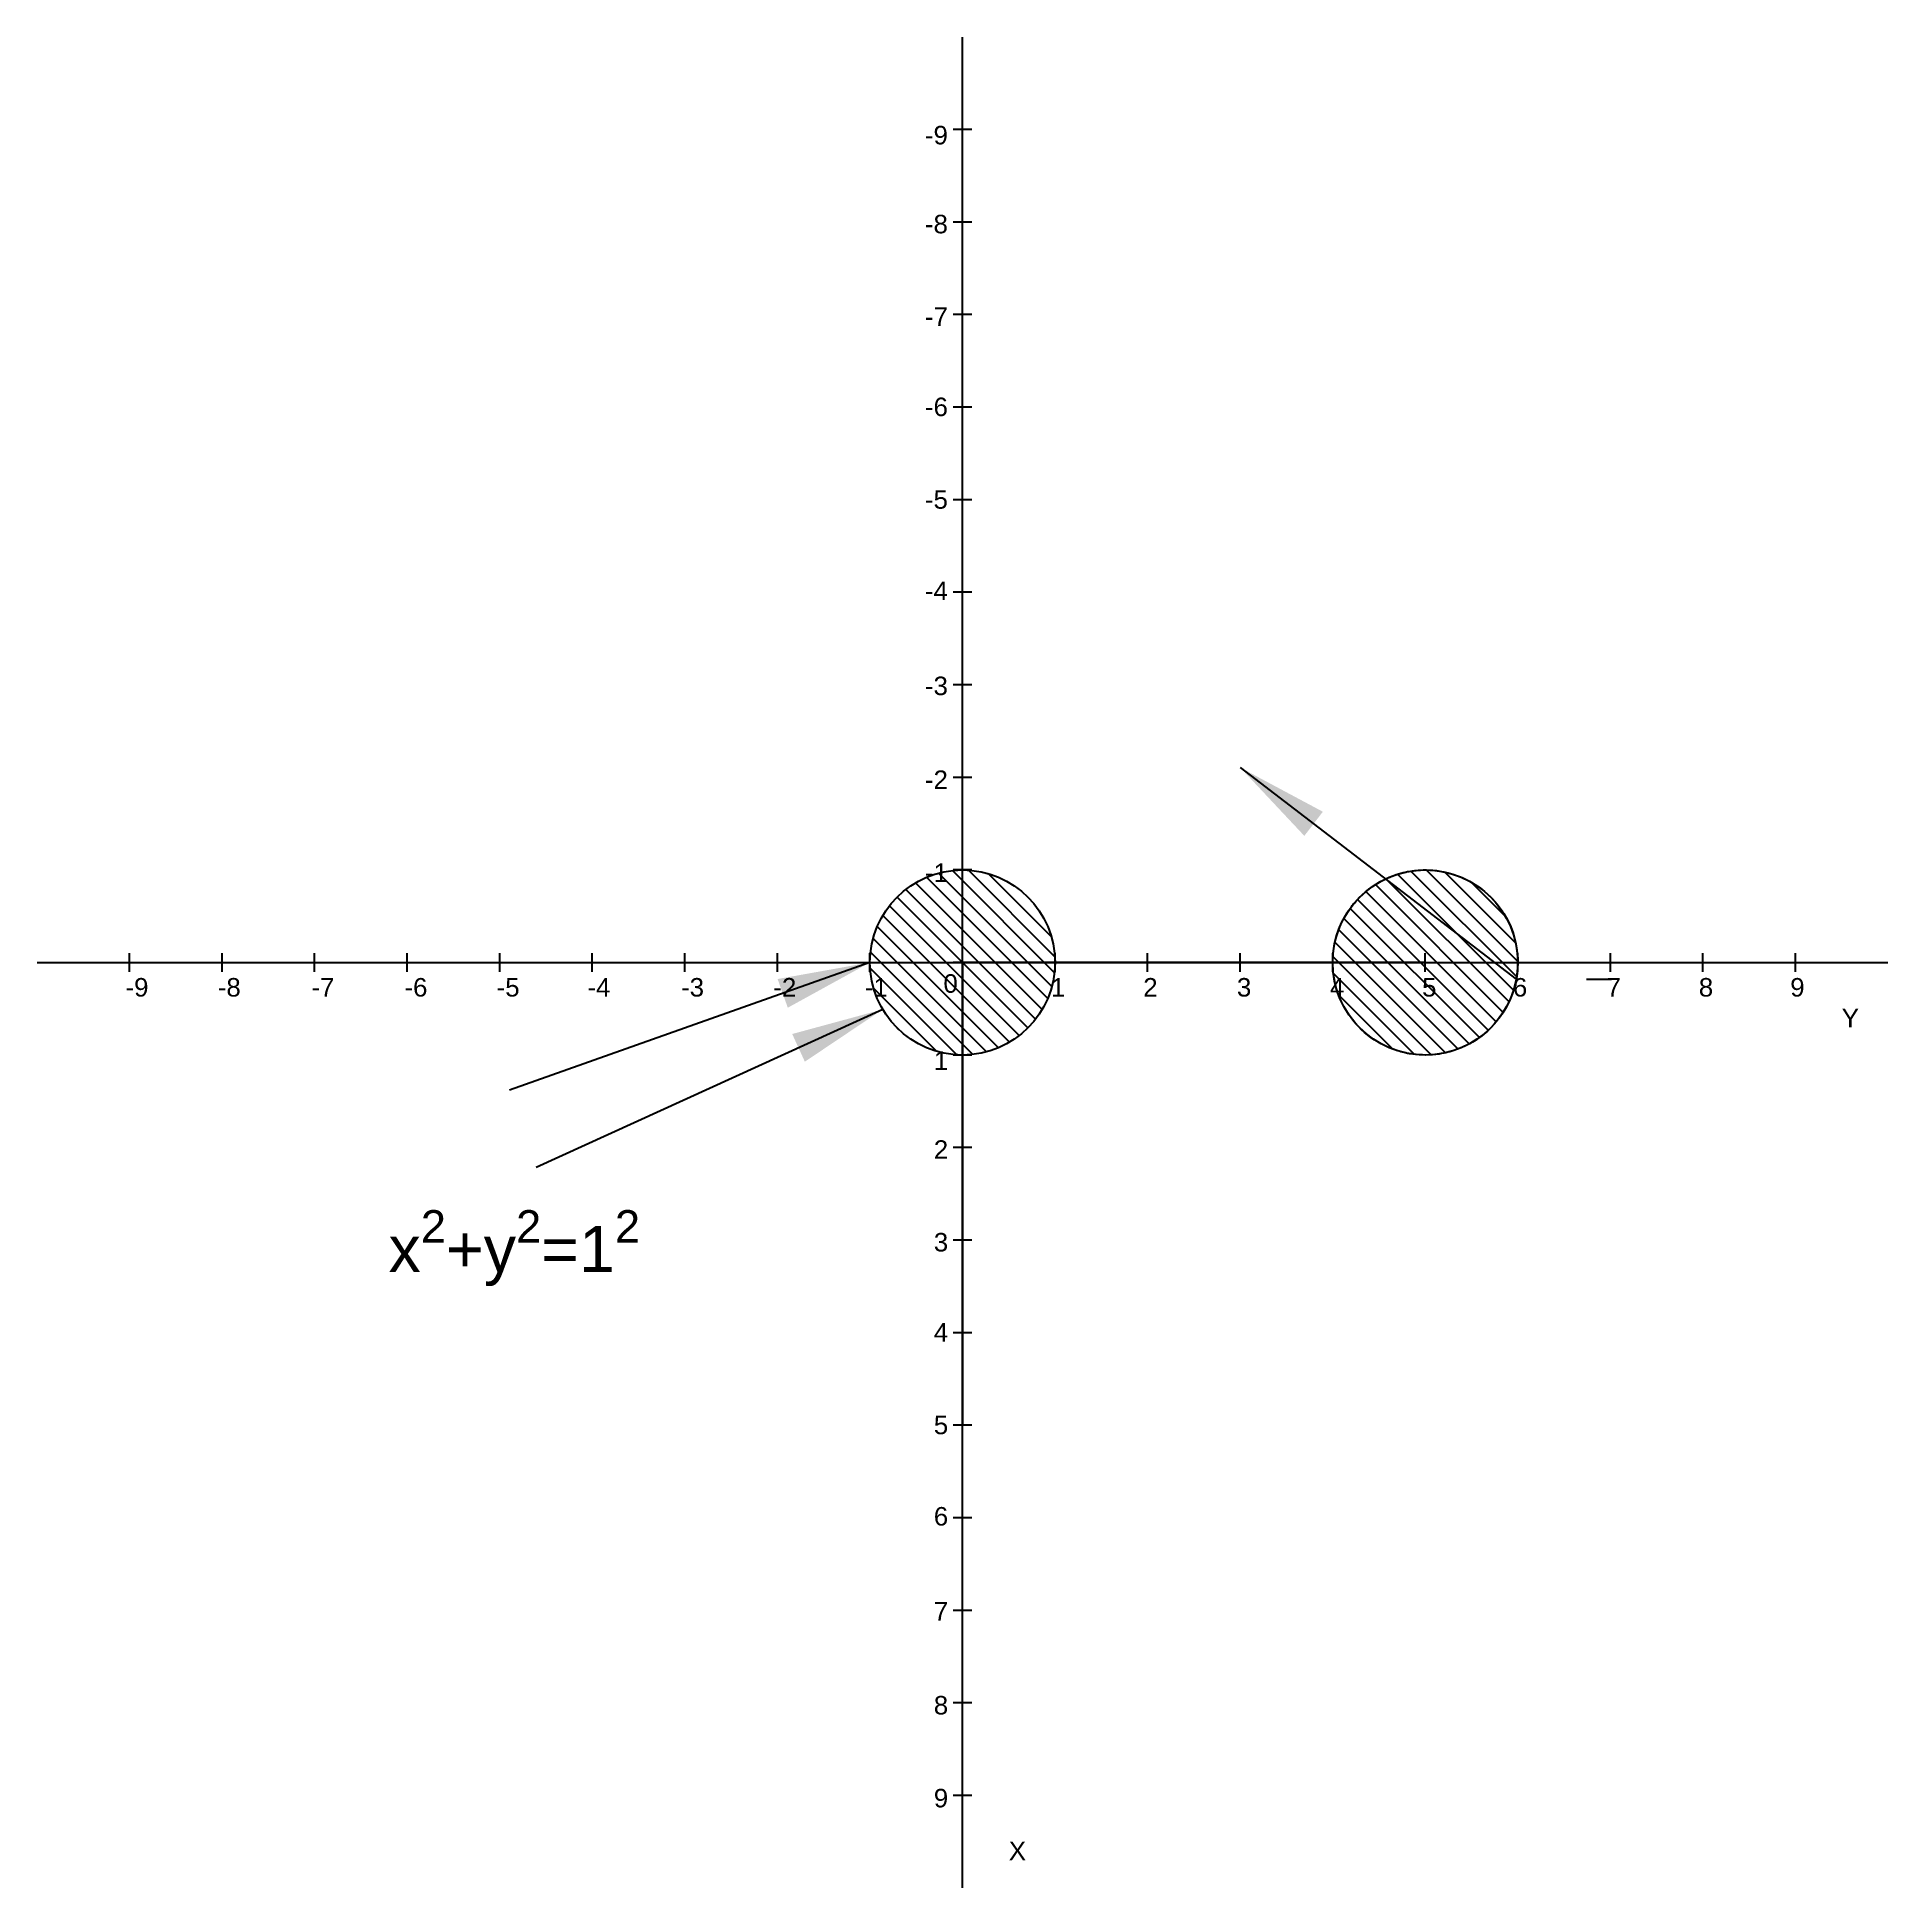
# Model space of a CAD drawing. Header units: inches. Extents: x -10 to 10, y -10 to 10.
import ezdxf

# ---------------------------------------------------------------- set-up
doc = ezdxf.new("R2010")
doc.units = ezdxf.units.IN
doc.header["$LTSCALE"] = 0.5
doc.header["$MEASUREMENT"] = 0
doc.layers.add('VPORTS', color=7, linetype='Continuous')
doc.styles.get("Standard").update_dxf_attribs({"font": 'arial.ttf'})
doc.dimstyles.get("Standard").update_dxf_attribs({"dimtxt": 0.18, "dimasz": 0.18, "dimexe": 0.18, "dimexo": 0.0625, "dimgap": 0.09, "dimtad": 0, "dimtih": 1, "dimtoh": 1, "dimdec": 4, "dimzin": 0, "dimdsep": 46, "dimtxsty": 'Standard', "dimcen": 0.09, "dimadec": 0, "dimazin": 0, "dimtfac": 1, "dimtdec": 4, "dimtofl": 0, "dimtmove": 0, "dimatfit": 3, "dimfxl": 1, "dimtolj": 1, "dimtzin": 0, "dimarcsym": 0})
pattern_1 = [(315, (0, 0), (0.0883883, 0.0883883), [])]

# ---------------------------------------------------------------- blocks, each defined once
blk = doc.blocks.new('*U1')
blk.add_line((1, -0.1), (1, 0.1))
blk = doc.blocks.new('*U2')
at = {"color": 0, "linetype": 'ByBlock', "lineweight": -2, "transparency": 16777216, "extrusion": (0, -1, -2.22045e-16)}
for p in [(0, 0), (1, 0), (2, 0), (3, 0), (4, 0), (5, 0), (6, 0), (7, 0), (8, 0)]:
    blk.add_blockref('*U1', p, dxfattribs=at)
blk = doc.blocks.new('*U3')
blk.add_line((1, -0.1), (1, 0.1))
blk = doc.blocks.new('*U4')
at = {"color": 0, "linetype": 'ByBlock', "lineweight": -2, "transparency": 16777216, "extrusion": (0, -1, -2.22045e-16)}
for p in [(0, 0), (1, 0), (2, 0), (3, 0), (4, 0), (5, 0), (6, 0), (7, 0), (8, 0)]:
    blk.add_blockref('*U3', p, dxfattribs=at)
blk = doc.blocks.new('*U5')
blk.add_line((1, -0.1), (1, 0.1))
blk = doc.blocks.new('*U6')
at = {"color": 0, "linetype": 'ByBlock', "lineweight": -2, "transparency": 16777216, "extrusion": (0, -1, -2.22045e-16)}
for p in [(0, 0), (1, 0), (2, 0), (3, 0), (4, 0), (5, 0), (6, 0), (7, 0), (8, 0)]:
    blk.add_blockref('*U5', p, dxfattribs=at)
blk = doc.blocks.new('*U7')
blk.add_line((1, -0.1), (1, 0.1))
blk = doc.blocks.new('*U8')
at = {"color": 0, "linetype": 'ByBlock', "lineweight": -2, "transparency": 16777216, "extrusion": (0, -1, -2.22045e-16)}
for p in [(-10, 0), (-9, 0), (-8, 0), (-7, 0), (-6, 0), (-5, 0), (-4, 0), (-3, 0), (-2, 0)]:
    blk.add_blockref('*U7', p, dxfattribs=at)
blk = doc.blocks.new('*U9')
blk.add_line((1, -0.1), (1, 0.1))
blk = doc.blocks.new('*U10')
at = {"color": 0, "linetype": 'ByBlock', "lineweight": -2, "transparency": 16777216, "extrusion": (0, -1, -2.22045e-16)}
for p in [(0, 0), (1, 0), (2, 0), (3, 0), (4, 0), (5, 0), (6, 0), (7, 0), (8, 0)]:
    blk.add_blockref('*U9', p, dxfattribs=at)
blk = doc.blocks.new('*U11')
blk.add_line((1, -0.1), (1, 0.1))
blk = doc.blocks.new('*U12')
at = {"color": 0, "linetype": 'ByBlock', "lineweight": -2, "transparency": 16777216, "extrusion": (0, -1, -2.22045e-16)}
for p in [(0, 0), (1, 0), (2, 0), (3, 0), (4, 0), (5, 0), (6, 0), (7, 0), (8, 0)]:
    blk.add_blockref('*U11', p, dxfattribs=at)

msp = doc.modelspace()

# ---------------------------------------------------------------- hatches: boundary and pattern name
h = msp.add_hatch()
h.set_pattern_fill('ANSI31', color=256)
h.set_pattern_definition(pattern_1)
h.paths.add_polyline_path([(-0.465, 0.761), (-0.116, 0.761), (-0.116, 1.173), (-0.465, 1.173)], flags=9)
h.paths.add_polyline_path([(-0.465, 1.765), (-0.116, 1.765), (-0.116, 2.177), (-0.465, 2.177)], flags=9)
h = msp.add_hatch()
h.set_pattern_fill('ANSI31', color=256)
h.set_pattern_definition(pattern_1)
h.paths.add_polyline_path([(-0.465, 0.761), (-0.116, 0.761), (-0.116, 1.173), (-0.465, 1.173)], flags=9)
h.paths.add_polyline_path([(-0.465, 1.765), (-0.116, 1.765), (-0.116, 2.177), (-0.465, 2.177)], flags=9)
h = msp.add_hatch()
h.set_pattern_fill('ANSI31', color=256)
h.set_pattern_definition(pattern_1)
h.paths.add_polyline_path([(-2.103, -0.478), (-1.755, -0.478), (-1.755, -0.066), (-2.103, -0.066)], flags=9)
h.paths.add_polyline_path([(-1.115, -0.478), (-0.766, -0.478), (-0.766, -0.066), (-1.115, -0.066)], flags=9)
h.paths.add_polyline_path([(-0.368, -2.231), (-0.112, -2.231), (-0.112, -1.819), (-0.368, -1.819)], flags=9)
h.paths.add_polyline_path([(-0.39, -1.27), (-0.135, -1.27), (-0.135, -0.858), (-0.39, -0.858)], flags=9)
h.paths.add_polyline_path([(0.428, -1.359), (1.388, -0.455), (1.161, -0.207), (0.201, -1.111)], flags=9)
h.paths.add_polyline_path([(-0.267, -0.437), (-0.012, -0.437), (-0.012, -0.025), (-0.267, -0.025)], flags=9)
h = msp.add_hatch()
h.set_pattern_fill('ANSI31', color=256)
h.set_pattern_definition(pattern_1)
h.paths.add_polyline_path([(-2.103, -0.478), (-1.755, -0.478), (-1.755, -0.066), (-2.103, -0.066)], flags=9)
h.paths.add_polyline_path([(-1.115, -0.478), (-0.766, -0.478), (-0.766, -0.066), (-1.115, -0.066)], flags=9)
h.paths.add_polyline_path([(-0.39, -1.27), (-0.135, -1.27), (-0.135, -0.858), (-0.39, -0.858)], flags=9)
h.paths.add_polyline_path([(-0.267, -0.437), (-0.012, -0.437), (-0.012, -0.025), (-0.267, -0.025)], flags=9)
h.paths.add_polyline_path([(-0.368, -2.231), (-0.112, -2.231), (-0.112, -1.819), (-0.368, -1.819)], flags=9)
h = msp.add_hatch()
h.set_pattern_fill('ANSI31', color=256)
h.set_pattern_definition(pattern_1)
h.paths.add_polyline_path([(0.876, -0.478), (1.131, -0.478), (1.131, -0.066), (0.876, -0.066)], flags=9)
h.paths.add_polyline_path([(0.428, -1.359), (1.388, -0.455), (1.161, -0.207), (0.201, -1.111)], flags=9)
at = {"layer": 'VPORTS'}
h = msp.add_hatch(dxfattribs=at)
h.set_pattern_fill('ANSI31', color=256)
h.set_pattern_definition(pattern_1)
edge = h.paths.add_edge_path()
edge.add_spline(control_points=[(-0.717, 0.697), (-0.752, 0.661), (-0.782, 0.624), (-0.904, 0.457), (-0.959, 0.316), (-1.011, 0.028), (-1.004, -0.131), (-0.922, -0.409), (-0.856, -0.542), (-0.671, -0.751), (-0.579, -0.824), (-0.422, -0.909), (-0.357, -0.937), (-0.236, -0.973), (-0.186, -0.984), (-0.088, -0.997), (-0.042, -1), (0.055, -1), (0.104, -0.996), (0.216, -0.979), (0.276, -0.963), (0.469, -0.896), (0.571, -0.825), (0.74, -0.687), (0.828, -0.578), (0.965, -0.308), (0.999, -0.156), (1.001, 0.139), (0.97, 0.293), (0.837, 0.565), (0.75, 0.676), (0.58, 0.818), (0.5, 0.873), (0.349, 0.939), (0.291, 0.959), (0.181, 0.984), (0.134, 0.992), (0.037, 1), (-0.01, 1.001), (-0.112, 0.995), (-0.163, 0.988), (-0.285, 0.962), (-0.35, 0.939), (-0.521, 0.863), (-0.628, 0.789), (-0.717, 0.697)], knot_values=[-15.331068, -15.331068, -15.331068, -15.331068, -15.008449, -15.008449, -13.860413, -13.860413, -12.586423, -12.586423, -11.532903, -11.532903, -10.773061, -10.773061, -10.377768, -10.377768, -10.146634, -10.146634, -9.962677, -9.962677, -9.766875, -9.766875, -9.48908, -9.48908, -8.730496, -8.730496, -7.395069, -7.395069, -5.878018, -5.878018, -4.36834, -4.36834, -3.056608, -3.056608, -2.304736, -2.304736, -1.934866, -1.934866, -1.695108, -1.695108, -1.477895, -1.477895, -1.226321, -1.226321, -0.833553, -0.833553, 0, 0, 0, 0], degree=3, periodic=0)
h = msp.add_hatch(dxfattribs=at)
h.set_pattern_fill('ANSI31', color=256)
h.set_pattern_definition(pattern_1)
edge = h.paths.add_edge_path()
edge.add_spline(control_points=[(4.283, 0.697), (4.248, 0.661), (4.218, 0.624), (4.096, 0.457), (4.041, 0.316), (3.989, 0.028), (3.996, -0.131), (4.078, -0.409), (4.144, -0.542), (4.329, -0.751), (4.421, -0.824), (4.578, -0.909), (4.643, -0.937), (4.764, -0.973), (4.814, -0.984), (4.912, -0.997), (4.958, -1), (5.055, -1), (5.104, -0.996), (5.216, -0.979), (5.276, -0.963), (5.469, -0.896), (5.571, -0.825), (5.74, -0.687), (5.828, -0.578), (5.965, -0.308), (5.999, -0.156), (6.001, 0.139), (5.97, 0.293), (5.837, 0.565), (5.75, 0.676), (5.58, 0.818), (5.5, 0.873), (5.349, 0.939), (5.291, 0.959), (5.181, 0.984), (5.134, 0.992), (5.037, 1), (4.99, 1.001), (4.888, 0.995), (4.837, 0.988), (4.715, 0.962), (4.65, 0.939), (4.479, 0.863), (4.372, 0.789), (4.283, 0.697)], knot_values=[-15.331068, -15.331068, -15.331068, -15.331068, -15.008449, -15.008449, -13.860413, -13.860413, -12.586423, -12.586423, -11.532903, -11.532903, -10.773061, -10.773061, -10.377768, -10.377768, -10.146634, -10.146634, -9.962677, -9.962677, -9.766875, -9.766875, -9.48908, -9.48908, -8.730496, -8.730496, -7.395069, -7.395069, -5.878018, -5.878018, -4.36834, -4.36834, -3.056608, -3.056608, -2.304736, -2.304736, -1.934866, -1.934866, -1.695108, -1.695108, -1.477895, -1.477895, -1.226321, -1.226321, -0.833553, -0.833553, 0, 0, 0, 0], degree=3, periodic=0)

# ---------------------------------------------------------------- linework, layer by layer
for p, q in [((0, -10), (0, 10)), ((-10, 0), (10, 0))]:
    msp.add_line(p, q)
at = {"extrusion": (0, -1, 6.12323e-17)}
msp.add_line((0, 0, -10), (0, 0, 10), dxfattribs=at)
at = {"layer": 'VPORTS'}
for p, q in [((0, 0), (0, -5)), ((5, 0), (0, 0))]:
    msp.add_line(p, q, dxfattribs=at)
at = {"layer": 'VPORTS', "lineweight": -3}
msp.add_line((0, 0), (0, -2), dxfattribs=at)
at = {"layer": 'VPORTS'}
for centre in [(0, 0), (5, 0)]:
    msp.add_circle(centre, 1, dxfattribs=at)
msp.add_open_spline([(4.283, 0.697, 5.858), (4.248, 0.661, 5.763), (4.218, 0.624, 5.665), (4.096, 0.457, 5.22), (4.041, 0.316, 4.842), (3.989, 0.028, 4.073), (3.996, -0.131, 3.651), (4.078, -0.409, 2.909), (4.144, -0.542, 2.554), (4.329, -0.751, 1.999), (4.421, -0.824, 1.804), (4.578, -0.909, 1.577), (4.643, -0.937, 1.5), (4.764, -0.973, 1.406), (4.814, -0.984, 1.376), (4.912, -0.997, 1.341), (4.958, -1, 1.333), (5.055, -1, 1.334), (5.104, -0.996, 1.345), (5.216, -0.979, 1.39), (5.276, -0.963, 1.432), (5.469, -0.896, 1.611), (5.571, -0.825, 1.801), (5.74, -0.687, 2.168), (5.828, -0.578, 2.46), (5.965, -0.308, 3.178), (5.999, -0.156, 3.585), (6.001, 0.139, 4.371), (5.97, 0.293, 4.78), (5.837, 0.565, 5.506), (5.75, 0.676, 5.803), (5.58, 0.818, 6.182), (5.5, 0.873, 6.328), (5.349, 0.939, 6.503), (5.291, 0.959, 6.558), (5.181, 0.984, 6.625), (5.134, 0.992, 6.646), (5.037, 1, 6.668), (4.99, 1.001, 6.67), (4.888, 0.995, 6.654), (4.837, 0.988, 6.634), (4.715, 0.962, 6.564), (4.65, 0.939, 6.503), (4.479, 0.863, 6.301), (4.372, 0.789, 6.104), (4.283, 0.697, 5.858)], degree=3, knots=[-15.331068, -15.331068, -15.331068, -15.331068, -15.008449, -15.008449, -13.860413, -13.860413, -12.586423, -12.586423, -11.532903, -11.532903, -10.773061, -10.773061, -10.377768, -10.377768, -10.146634, -10.146634, -9.962677, -9.962677, -9.766875, -9.766875, -9.48908, -9.48908, -8.730496, -8.730496, -7.395069, -7.395069, -5.878018, -5.878018, -4.36834, -4.36834, -3.056608, -3.056608, -2.304736, -2.304736, -1.934866, -1.934866, -1.695108, -1.695108, -1.477895, -1.477895, -1.226321, -1.226321, -0.833553, -0.833553, 0, 0, 0, 0], dxfattribs=at)

# ---------------------------------------------------------------- block references
at = {"extrusion": (-1, 6.12323e-17, -2.22045e-16), "rotation": 180}
for name, p in [('*U4', (0, 0)), ('*U6', (10, 0))]:
    msp.add_blockref(name, p, dxfattribs=at)
at = {"extrusion": (0, 1, -2.22045e-16), "rotation": 180}
for name in ['*U8', '*U2']:
    msp.add_blockref(name, (0, 0), dxfattribs=at)
at = {"extrusion": (-1, 2.22045e-16, 6.12323e-17), "rotation": 90}
for name, p in [('*U10', (0, 0)), ('*U12', (0, -10))]:
    msp.add_blockref(name, p, dxfattribs=at)

# ---------------------------------------------------------------- texts
at = {"char_height": 0.2, "attachment_point": 1}
for s, width, insert in [('-9', 0.2, (-0.406, 9.04)), ('-8', 0.2, (-0.406, 8.079)), ('-7', 0.2, (-0.406, 7.078)), ('-6', 0.2, (-0.406, 6.104)), ('-5', 0.2, (-0.406, 5.103)), ('-4', 0.2, (-0.406, 4.116)), ('-3', 0.2, (-0.406, 3.089)), ('-2', 0.2, (-0.406, 2.075)), ('-1', 0.2, (-0.406, 1.071)), ('-9', 0.2, (-9.044, -0.168)), ('-8', 0.2, (-8.047, -0.168)), ('-7', 0.2, (-7.035, -0.168)), ('-6', 0.2, (-6.03, -0.168)), ('-5', 0.2, (-5.034, -0.168)), ('-4', 0.2, (-4.053, -0.168)), ('-3', 0.2, (-3.041, -0.168)), ('-2', 0.2, (-2.044, -0.168)), ('-1', 0.2, (-1.056, -0.168)), ('0', 0.36064, (-0.206, -0.127)), ('1', 0.2, (0.956, -0.168)), ('2', 0.2, (1.953, -0.168)), ('3', 0.2, (2.965, -0.168)), ('4', 0.2, (3.97, -0.168)), ('5', 0.2, (4.966, -0.168)), ('6', 0.2, (5.947, -0.168)), ('7', 0.2, (6.959, -0.168)), ('8', 0.2, (7.956, -0.168)), ('9', 0.2, (8.944, -0.168)), ('Y', 0.5, (9.5, -0.5)), ('1', 0.2, (-0.31, -0.96)), ('2', 0.2, (-0.31, -1.921)), ('3', 0.2, (-0.31, -2.922)), ('4', 0.2, (-0.31, -3.896)), ('5', 0.2, (-0.31, -4.897)), ('6', 0.2, (-0.31, -5.884)), ('7', 0.2, (-0.31, -6.911)), ('8', 0.2, (-0.31, -7.925)), ('9', 0.2, (-0.31, -8.929)), ('X', 0.5, (0.5, -9.5))]:
    msp.add_mtext_dynamic_manual_height_columns(s, width=width, gutter_width=1, heights=[0], dxfattribs=dict(at, insert=insert))
at = {"extrusion": (0, -1, 6.12323e-17), "char_height": 0.2, "attachment_point": 1, "text_direction": (1, 0, 0)}
for s, insert in [('4', (-0.31, 0, 4.116)), ('3', (-0.31, 0, 3.089)), ('5', (-0.31, 0, 5.103)), ('8', (-0.31, 0, 8.079)), ('9', (-0.31, 0, 9.04)), ('2', (-0.31, 0, 2.075)), ('6', (-0.31, 0, 6.104)), ('7', (-0.31, 0, 7.078)), ('1', (-0.31, 0, 1.071)), ('-9', (-0.388, 0, -8.929)), ('-8', (-0.388, 0, -7.925)), ('-7', (-0.388, 0, -6.911)), ('-6', (-0.388, 0, -5.884)), ('-5', (-0.388, 0, -4.897)), ('-4', (-0.388, 0, -3.896)), ('-3', (-0.388, 0, -2.922)), ('-2', (-0.388, 0, -1.921)), ('-1', (-0.388, 0, -0.96))]:
    msp.add_mtext_dynamic_manual_height_columns(s, width=0.2, gutter_width=1, heights=[0], dxfattribs=dict(at, insert=insert))
at = {"extrusion": (0, -1, -2.22045e-16), "insert": (0.5, 0, 10), "char_height": 0.2, "attachment_point": 1, "text_direction": (1, 0, 0)}
msp.add_mtext_dynamic_manual_height_columns('Z', width=0.5, gutter_width=1, heights=[0], dxfattribs=at)
at = {"layer": 'VPORTS', "extrusion": (3.21625e-16, -1, 6.12323e-17), "char_height": 0.5, "attachment_point": 1, "text_direction": (1, 0, 0)}
for s, insert in [('\\A1;x+{\\H0.7x;\\Sz/2;}=1', (5.984, -0.18, 9.618)), ('\\A1;x{\\H0.7x;\\S2^ ;}+y{\\H0.7x;\\S2^ ;}=1{\\H0.7x;\\S2^ ;}', (-4.896, -1.379, 8.351))]:
    msp.add_mtext_dynamic_manual_height_columns(s, width=2.2152, gutter_width=1, heights=[0], dxfattribs=dict(at, insert=insert))
at = {"layer": 'VPORTS', "insert": (-6.202, -2.676), "char_height": 0.5, "attachment_point": 1}
msp.add_mtext_dynamic_manual_height_columns('\\A1;x{\\H0.7x;\\S2^ ;}+y{\\H0.7x;\\S2^ ;}=1{\\H0.7x;\\S2^ ;}', width=2.2152, gutter_width=1, heights=[0], dxfattribs=at)

# ---------------------------------------------------------------- leaders
at = {"layer": 'VPORTS'}
for points in [[(3, 2.107, 9.618), (5.984, -0.18, 9.618)], [(-1, 0, 9), (-4.896, -1.379, 9)], [(-0.862, -0.507), (-4.607, -2.216)]]:
    msp.add_leader(points, dimstyle='Standard', override={"dimasz": 1}, dxfattribs=at)

doc.saveas('drawing.dxf')
